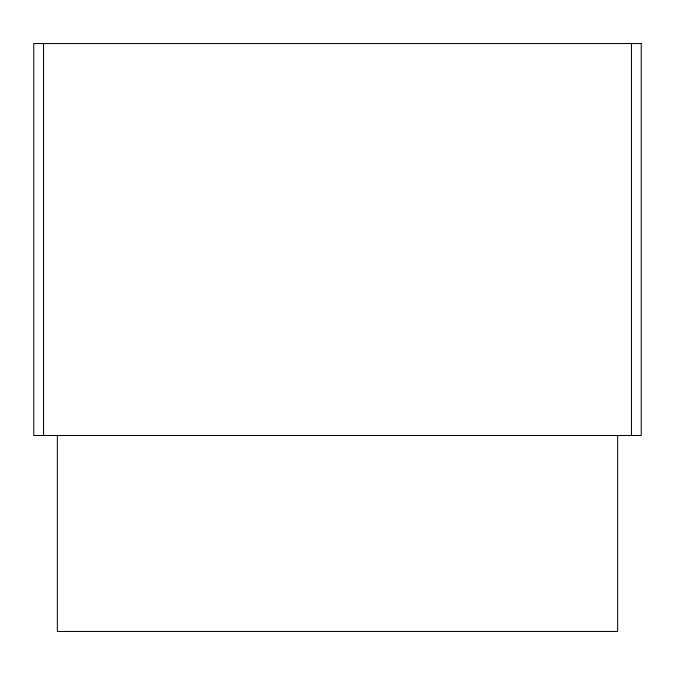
<?xml version="1.0" encoding="UTF-8"?>
<svg xmlns="http://www.w3.org/2000/svg" width="675" height="675" viewBox="0 0 675 675"><rect width="100%" height="100%" fill="white"/><g stroke="black" fill="none" stroke-linecap="round" stroke-linejoin="round"><path stroke-width="1.01" d="M631.454 43.546L631.454 435.485M617.65 435.485L617.65 631.454L57.35 631.454L57.35 435.485M43.546 43.546L43.546 435.485M641.25 43.546L33.75 43.546L33.75 435.485L641.25 435.485L641.25 43.546"/></g></svg>
